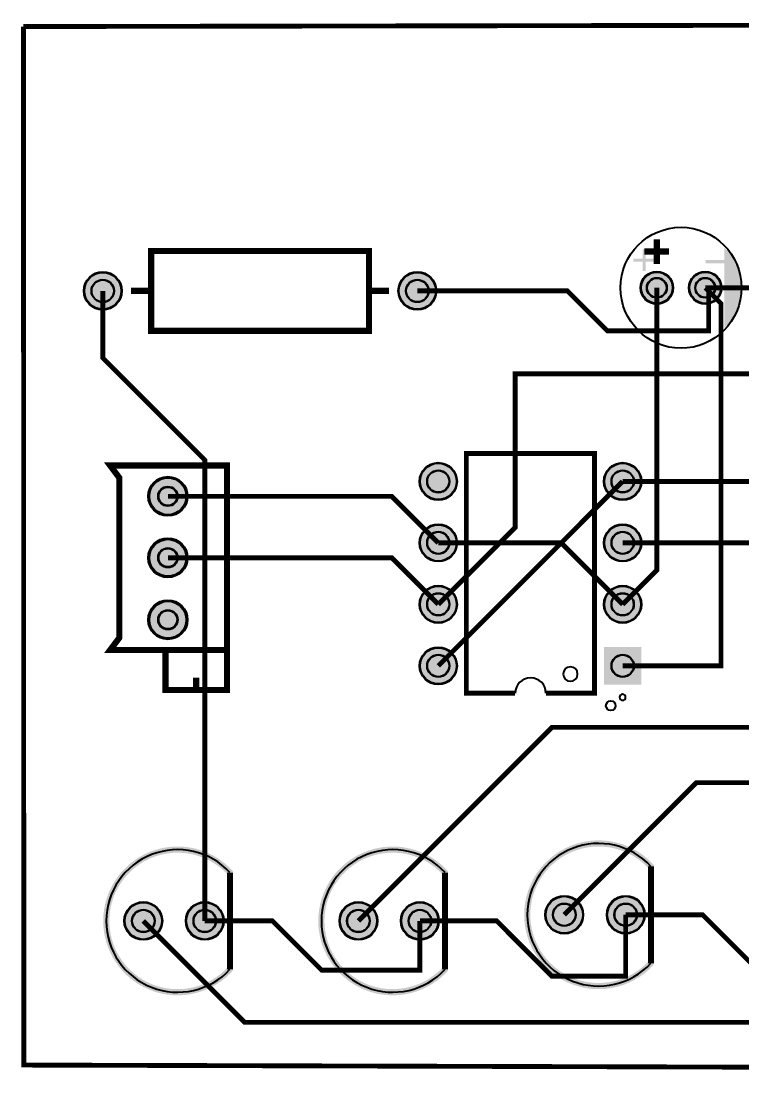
# Model space of a CAD drawing. Header units: millimetres. Extents: x 6.9 to 99.2, y 22.6 to 66.1.
# Drawn here: x 6.89 to 36.68, y 22.63 to 66.14 of the extents above; entities that cross this region are included whole.
import ezdxf

# ---------------------------------------------------------------- set-up
doc = ezdxf.new("R2010")
doc.units = ezdxf.units.MM
for name, color, linetype, true_color in [('BoardOutLine', 7, 'Continuous', 0xff00ff), ('BottomLayer', 7, 'Continuous', 0x0000ff), ('BottomSolderMaskLayer', 7, 'Continuous', 0xaa00ff), ('Document', 7, 'Continuous', 0xffffff), ('Multi-Layer', 7, 'Continuous', 0xc0c0c0), ('TopLayer', 7, 'Continuous', 0xff0000), ('TopSilkLayer', 7, 'Continuous', 0xffcc00), ('TopSolderMaskLayer', 7, 'Continuous', 0x800080)]:
    doc.layers.add(name, color=color, linetype=linetype, true_color=true_color)

msp = doc.modelspace()

# ---------------------------------------------------------------- hatches: boundary and pattern name
at = {"layer": 'BottomSolderMaskLayer'}
for points in [[(9.477, 54.991, 1), (11.051, 54.991, 1)], [(22.477, 54.991, 1), (24.051, 54.991, 1)], [(32.488, 55.118, 1), (33.838, 55.118, 1)], [(34.488, 55.118, 1), (35.838, 55.118, 1)], [(23.355, 47.117, 1), (24.905, 47.117, 1)], [(30.975, 47.117, 1), (32.525, 47.117, 1)], [(12.141, 46.502, 1), (13.767, 46.502, 1)], [(23.355, 44.577, 1), (24.905, 44.577, 1)], [(30.975, 44.577, 1), (32.525, 44.577, 1)], [(12.141, 43.962, 1), (13.767, 43.962, 1)], [(23.355, 42.037, 1), (24.905, 42.037, 1)], [(30.975, 42.037, 1), (32.525, 42.037, 1)], [(12.141, 41.402, 1), (13.767, 41.402, 1)], [(23.355, 39.497, 1), (24.905, 39.497, 1)], [(30.975, 38.722), (30.975, 40.272), (32.525, 40.272), (32.525, 38.722)], [(11.151, 28.956, 1), (12.725, 28.956, 1)], [(13.691, 28.956, 1), (15.265, 28.956, 1)], [(20.041, 28.956, 1), (21.615, 28.956, 1)], [(22.581, 28.956, 1), (24.155, 28.956, 1)], [(28.55, 29.21, 1), (30.124, 29.21, 1)], [(31.09, 29.21, 1), (32.664, 29.21, 1)]]:
    msp.add_hatch(color=256, dxfattribs=at).paths.add_polyline_path(points)
at = {"layer": 'Document'}
for points in [[(32.576, 55.817), (32.576, 56.706), (32.703, 56.706), (32.703, 55.817)], [(32.195, 56.325), (33.084, 56.325), (33.084, 56.198), (32.195, 56.198)], [(35.179, 56.261), (36.068, 56.261), (36.068, 56.134), (35.179, 56.134)], [(32.825, 31.123), (32.773, 31.178), (32.719, 31.232), (32.664, 31.284), (32.607, 31.334), (32.549, 31.384), (32.49, 31.431), (32.43, 31.477), (32.368, 31.521), (32.305, 31.564), (32.241, 31.605), (32.176, 31.644), (32.11, 31.681), (32.043, 31.717), (31.975, 31.751), (31.907, 31.783), (31.837, 31.813), (31.766, 31.841), (31.695, 31.867), (31.623, 31.892), (31.551, 31.914), (31.478, 31.935), (31.404, 31.953), (31.33, 31.97), (31.256, 31.984), (31.181, 31.997), (31.105, 32.007), (31.03, 32.016), (30.954, 32.022), (30.879, 32.026), (30.803, 32.029), (30.727, 32.029), (30.651, 32.027), (30.575, 32.024), (30.5, 32.018), (30.424, 32.01), (30.349, 32), (30.274, 31.988), (30.199, 31.974), (30.125, 31.958), (30.051, 31.94), (29.978, 31.92), (29.905, 31.899), (29.833, 31.875), (29.762, 31.849), (29.691, 31.821), (29.621, 31.792), (29.552, 31.76), (29.484, 31.727), (29.417, 31.692), (29.35, 31.655), (29.285, 31.617), (29.221, 31.576), (29.158, 31.534), (29.096, 31.49), (29.035, 31.445), (28.975, 31.398), (28.917, 31.349), (28.86, 31.299), (28.805, 31.247), (28.751, 31.194), (28.698, 31.139), (28.647, 31.083), (28.597, 31.026), (28.549, 30.967), (28.502, 30.907), (28.458, 30.846), (28.414, 30.784), (28.373, 30.72), (28.333, 30.655), (28.295, 30.59), (28.259, 30.523), (28.224, 30.455), (28.192, 30.387), (28.161, 30.317), (28.132, 30.247), (28.105, 30.176), (28.08, 30.105), (28.057, 30.032), (28.036, 29.959), (28.017, 29.886), (27.999, 29.812), (27.984, 29.738), (27.971, 29.663), (27.96, 29.588), (27.951, 29.513), (27.943, 29.437), (27.938, 29.361), (27.935, 29.285), (27.934, 29.21), (27.935, 29.134), (27.938, 29.058), (27.943, 28.982), (27.951, 28.907), (27.96, 28.831), (27.971, 28.756), (27.984, 28.681), (27.999, 28.607), (28.017, 28.533), (28.036, 28.46), (28.057, 28.387), (28.08, 28.315), (28.105, 28.243), (28.132, 28.172), (28.161, 28.102), (28.192, 28.032), (28.225, 27.964), (28.259, 27.896), (28.295, 27.83), (28.333, 27.764), (28.373, 27.699), (28.415, 27.636), (28.458, 27.573), (28.503, 27.512), (28.549, 27.452), (28.597, 27.393), (28.647, 27.336), (28.698, 27.28), (28.751, 27.225), (28.805, 27.172), (28.861, 27.121), (28.918, 27.07), (28.976, 27.022), (29.035, 26.975), (29.096, 26.929), (29.158, 26.885), (29.221, 26.843), (29.286, 26.803), (29.351, 26.764), (29.417, 26.727), (29.484, 26.692), (29.553, 26.659), (29.622, 26.628), (29.692, 26.598), (29.762, 26.57), (29.834, 26.545), (29.906, 26.521), (29.979, 26.499), (30.052, 26.479), (30.126, 26.461), (30.2, 26.445), (30.274, 26.431), (30.349, 26.42), (30.425, 26.41), (30.5, 26.402), (30.576, 26.396), (30.652, 26.392), (30.727, 26.391), (30.803, 26.391), (30.879, 26.393), (30.955, 26.398), (31.031, 26.404), (31.106, 26.413), (31.181, 26.423), (31.256, 26.436), (31.331, 26.45), (31.405, 26.467), (31.478, 26.485), (31.551, 26.506), (31.624, 26.528), (31.696, 26.552), (31.767, 26.579), (31.837, 26.607), (31.907, 26.637), (31.976, 26.669), (32.044, 26.703), (32.111, 26.739), (32.177, 26.776), (32.242, 26.815), (32.306, 26.856), (32.369, 26.899), (32.43, 26.943), (32.491, 26.989), (32.55, 27.037), (32.608, 27.086), (32.664, 27.136), (32.719, 27.189), (32.773, 27.242), (32.825, 27.297), (32.837, 27.309), (32.851, 27.318), (32.865, 27.326), (32.881, 27.332), (32.897, 27.336), (32.913, 27.338), (32.93, 27.338), (32.946, 27.335), (32.962, 27.33), (32.978, 27.324), (32.992, 27.315), (33.005, 27.304), (33.016, 27.292), (33.026, 27.279), (33.034, 27.264), (33.04, 27.249), (33.044, 27.233), (33.045, 27.216), (33.045, 27.2), (33.042, 27.183), (33.038, 27.167), (33.031, 27.152), (33.022, 27.138), (33.012, 27.125), (32.957, 27.067), (32.901, 27.011), (32.844, 26.957), (32.785, 26.904), (32.725, 26.852), (32.664, 26.802), (32.601, 26.754), (32.537, 26.707), (32.472, 26.662), (32.406, 26.618), (32.339, 26.577), (32.27, 26.537), (32.201, 26.499), (32.131, 26.462), (32.059, 26.428), (31.987, 26.395), (31.914, 26.364), (31.841, 26.335), (31.766, 26.308), (31.691, 26.283), (31.616, 26.26), (31.539, 26.239), (31.462, 26.219), (31.385, 26.202), (31.307, 26.187), (31.229, 26.173), (31.151, 26.162), (31.072, 26.153), (30.994, 26.146), (30.915, 26.141), (30.835, 26.138), (30.756, 26.136), (30.677, 26.137), (30.598, 26.14), (30.519, 26.145), (30.44, 26.152), (30.361, 26.162), (30.283, 26.173), (30.205, 26.186), (30.127, 26.201), (30.05, 26.218), (29.973, 26.237), (29.897, 26.258), (29.821, 26.281), (29.746, 26.306), (29.671, 26.333), (29.598, 26.362), (29.525, 26.393), (29.453, 26.425), (29.381, 26.46), (29.311, 26.496), (29.242, 26.534), (29.173, 26.574), (29.106, 26.616), (29.039, 26.659), (28.974, 26.704), (28.91, 26.751), (28.848, 26.799), (28.786, 26.849), (28.726, 26.9), (28.667, 26.953), (28.61, 27.008), (28.554, 27.064), (28.499, 27.121), (28.446, 27.18), (28.395, 27.24), (28.345, 27.301), (28.296, 27.364), (28.249, 27.428), (28.204, 27.493), (28.161, 27.559), (28.119, 27.627), (28.079, 27.695), (28.041, 27.765), (28.005, 27.835), (27.971, 27.906), (27.938, 27.978), (27.907, 28.051), (27.878, 28.125), (27.851, 28.199), (27.826, 28.274), (27.803, 28.35), (27.782, 28.426), (27.763, 28.503), (27.745, 28.581), (27.73, 28.658), (27.717, 28.736), (27.706, 28.815), (27.697, 28.893), (27.69, 28.972), (27.684, 29.051), (27.681, 29.13), (27.68, 29.21), (27.681, 29.289), (27.684, 29.368), (27.689, 29.447), (27.697, 29.526), (27.706, 29.604), (27.717, 29.683), (27.73, 29.761), (27.745, 29.838), (27.762, 29.916), (27.782, 29.993), (27.803, 30.069), (27.826, 30.145), (27.851, 30.22), (27.878, 30.294), (27.907, 30.368), (27.938, 30.441), (27.97, 30.513), (28.005, 30.584), (28.041, 30.655), (28.079, 30.724), (28.119, 30.792), (28.161, 30.86), (28.204, 30.926), (28.249, 30.991), (28.296, 31.055), (28.344, 31.118), (28.394, 31.179), (28.446, 31.239), (28.499, 31.298), (28.553, 31.355), (28.609, 31.411), (28.667, 31.466), (28.725, 31.519), (28.786, 31.57), (28.847, 31.62), (28.91, 31.669), (28.974, 31.715), (29.039, 31.76), (29.105, 31.804), (29.173, 31.845), (29.241, 31.885), (29.31, 31.923), (29.381, 31.96), (29.452, 31.994), (29.524, 32.027), (29.597, 32.057), (29.671, 32.086), (29.745, 32.113), (29.82, 32.138), (29.896, 32.161), (29.973, 32.182), (30.049, 32.201), (30.127, 32.219), (30.204, 32.234), (30.282, 32.247), (30.361, 32.258), (30.439, 32.267), (30.518, 32.274), (30.597, 32.279), (30.676, 32.282), (30.756, 32.283), (30.835, 32.282), (30.914, 32.279), (30.993, 32.274), (31.072, 32.267), (31.15, 32.258), (31.229, 32.246), (31.307, 32.233), (31.385, 32.218), (31.462, 32.201), (31.539, 32.181), (31.615, 32.16), (31.691, 32.137), (31.766, 32.112), (31.84, 32.085), (31.914, 32.056), (31.987, 32.025), (32.059, 31.992), (32.13, 31.958), (32.2, 31.921), (32.27, 31.883), (32.338, 31.843), (32.406, 31.802), (32.472, 31.758), (32.537, 31.713), (32.601, 31.666), (32.663, 31.618), (32.725, 31.568), (32.785, 31.516), (32.844, 31.463), (32.901, 31.409), (32.957, 31.353), (33.011, 31.295), (33.022, 31.282), (33.03, 31.268), (33.037, 31.253), (33.042, 31.237), (33.045, 31.221), (33.045, 31.204), (33.043, 31.188), (33.039, 31.171), (33.033, 31.156), (33.025, 31.141), (33.016, 31.128), (33.004, 31.116), (32.991, 31.105), (32.977, 31.097), (32.962, 31.09), (32.946, 31.085), (32.93, 31.083), (32.913, 31.082), (32.897, 31.084), (32.88, 31.088), (32.865, 31.094), (32.85, 31.102), (32.837, 31.111), (32.825, 31.123)], [(15.426, 30.869), (15.373, 30.924), (15.32, 30.978), (15.265, 31.03), (15.208, 31.08), (15.15, 31.13), (15.091, 31.177), (15.031, 31.223), (14.969, 31.267), (14.906, 31.31), (14.842, 31.351), (14.777, 31.39), (14.711, 31.427), (14.644, 31.463), (14.576, 31.497), (14.507, 31.529), (14.438, 31.559), (14.367, 31.587), (14.296, 31.613), (14.224, 31.638), (14.152, 31.66), (14.079, 31.681), (14.005, 31.699), (13.931, 31.716), (13.856, 31.73), (13.782, 31.743), (13.706, 31.753), (13.631, 31.762), (13.555, 31.768), (13.48, 31.772), (13.404, 31.775), (13.328, 31.775), (13.252, 31.773), (13.176, 31.77), (13.101, 31.764), (13.025, 31.756), (12.95, 31.746), (12.875, 31.734), (12.8, 31.72), (12.726, 31.704), (12.652, 31.686), (12.579, 31.666), (12.506, 31.645), (12.434, 31.621), (12.363, 31.595), (12.292, 31.567), (12.222, 31.538), (12.153, 31.506), (12.085, 31.473), (12.018, 31.438), (11.951, 31.401), (11.886, 31.363), (11.822, 31.322), (11.759, 31.28), (11.697, 31.236), (11.636, 31.191), (11.576, 31.144), (11.518, 31.095), (11.461, 31.045), (11.406, 30.993), (11.351, 30.94), (11.299, 30.885), (11.248, 30.829), (11.198, 30.772), (11.15, 30.713), (11.103, 30.653), (11.058, 30.592), (11.015, 30.53), (10.974, 30.466), (10.934, 30.401), (10.896, 30.336), (10.86, 30.269), (10.825, 30.201), (10.793, 30.133), (10.762, 30.063), (10.733, 29.993), (10.706, 29.922), (10.681, 29.851), (10.658, 29.778), (10.637, 29.705), (10.618, 29.632), (10.6, 29.558), (10.585, 29.484), (10.572, 29.409), (10.561, 29.334), (10.552, 29.259), (10.544, 29.183), (10.539, 29.107), (10.536, 29.031), (10.535, 28.956), (10.536, 28.88), (10.539, 28.804), (10.544, 28.728), (10.552, 28.653), (10.561, 28.577), (10.572, 28.502), (10.585, 28.427), (10.6, 28.353), (10.618, 28.279), (10.637, 28.206), (10.658, 28.133), (10.681, 28.061), (10.706, 27.989), (10.733, 27.918), (10.762, 27.848), (10.793, 27.778), (10.826, 27.71), (10.86, 27.642), (10.896, 27.576), (10.934, 27.51), (10.974, 27.445), (11.016, 27.382), (11.059, 27.319), (11.104, 27.258), (11.15, 27.198), (11.198, 27.139), (11.248, 27.082), (11.299, 27.026), (11.352, 26.971), (11.406, 26.918), (11.462, 26.867), (11.519, 26.816), (11.577, 26.768), (11.636, 26.721), (11.697, 26.675), (11.759, 26.631), (11.822, 26.589), (11.886, 26.549), (11.952, 26.51), (12.018, 26.473), (12.085, 26.438), (12.154, 26.405), (12.223, 26.374), (12.293, 26.344), (12.363, 26.316), (12.435, 26.291), (12.507, 26.267), (12.58, 26.245), (12.653, 26.225), (12.727, 26.207), (12.801, 26.191), (12.875, 26.177), (12.95, 26.166), (13.026, 26.156), (13.101, 26.148), (13.177, 26.142), (13.253, 26.138), (13.328, 26.137), (13.404, 26.137), (13.48, 26.139), (13.556, 26.144), (13.632, 26.15), (13.707, 26.159), (13.782, 26.169), (13.857, 26.182), (13.932, 26.196), (14.006, 26.213), (14.079, 26.231), (14.152, 26.252), (14.225, 26.274), (14.297, 26.298), (14.368, 26.325), (14.438, 26.353), (14.508, 26.383), (14.577, 26.415), (14.645, 26.449), (14.712, 26.485), (14.778, 26.522), (14.843, 26.561), (14.907, 26.602), (14.97, 26.645), (15.031, 26.689), (15.092, 26.735), (15.151, 26.783), (15.209, 26.832), (15.265, 26.882), (15.32, 26.935), (15.374, 26.988), (15.426, 27.043), (15.438, 27.055), (15.452, 27.064), (15.466, 27.072), (15.482, 27.078), (15.498, 27.082), (15.514, 27.084), (15.531, 27.084), (15.547, 27.081), (15.563, 27.076), (15.578, 27.07), (15.593, 27.061), (15.606, 27.05), (15.617, 27.038), (15.627, 27.025), (15.635, 27.01), (15.641, 26.995), (15.645, 26.979), (15.646, 26.962), (15.646, 26.946), (15.643, 26.929), (15.639, 26.913), (15.632, 26.898), (15.623, 26.884), (15.613, 26.871), (15.558, 26.813), (15.502, 26.757), (15.445, 26.703), (15.386, 26.65), (15.326, 26.598), (15.265, 26.548), (15.202, 26.5), (15.138, 26.453), (15.073, 26.408), (15.007, 26.364), (14.94, 26.323), (14.871, 26.283), (14.802, 26.245), (14.732, 26.208), (14.66, 26.174), (14.588, 26.141), (14.515, 26.11), (14.442, 26.081), (14.367, 26.054), (14.292, 26.029), (14.217, 26.006), (14.14, 25.985), (14.063, 25.965), (13.986, 25.948), (13.908, 25.933), (13.83, 25.919), (13.752, 25.908), (13.673, 25.899), (13.595, 25.892), (13.516, 25.887), (13.436, 25.884), (13.357, 25.882), (13.278, 25.883), (13.199, 25.886), (13.12, 25.891), (13.041, 25.898), (12.962, 25.908), (12.884, 25.919), (12.806, 25.932), (12.728, 25.947), (12.651, 25.964), (12.574, 25.983), (12.498, 26.004), (12.422, 26.027), (12.347, 26.052), (12.272, 26.079), (12.199, 26.108), (12.126, 26.139), (12.054, 26.171), (11.982, 26.206), (11.912, 26.242), (11.842, 26.28), (11.774, 26.32), (11.707, 26.362), (11.64, 26.405), (11.575, 26.45), (11.511, 26.497), (11.449, 26.545), (11.387, 26.595), (11.327, 26.646), (11.268, 26.699), (11.211, 26.754), (11.155, 26.81), (11.1, 26.867), (11.047, 26.926), (10.996, 26.986), (10.946, 27.047), (10.897, 27.11), (10.85, 27.174), (10.805, 27.239), (10.762, 27.305), (10.72, 27.373), (10.68, 27.441), (10.642, 27.511), (10.606, 27.581), (10.571, 27.652), (10.539, 27.724), (10.508, 27.797), (10.479, 27.871), (10.452, 27.945), (10.427, 28.02), (10.404, 28.096), (10.383, 28.172), (10.364, 28.249), (10.346, 28.327), (10.331, 28.404), (10.318, 28.482), (10.307, 28.561), (10.298, 28.639), (10.29, 28.718), (10.285, 28.797), (10.282, 28.876), (10.281, 28.956), (10.282, 29.035), (10.285, 29.114), (10.29, 29.193), (10.298, 29.272), (10.307, 29.35), (10.318, 29.429), (10.331, 29.507), (10.346, 29.584), (10.363, 29.662), (10.383, 29.739), (10.404, 29.815), (10.427, 29.891), (10.452, 29.966), (10.479, 30.04), (10.508, 30.114), (10.539, 30.187), (10.571, 30.259), (10.606, 30.33), (10.642, 30.401), (10.68, 30.47), (10.72, 30.538), (10.762, 30.606), (10.805, 30.672), (10.85, 30.737), (10.897, 30.801), (10.945, 30.864), (10.995, 30.925), (11.047, 30.985), (11.1, 31.044), (11.154, 31.101), (11.21, 31.157), (11.268, 31.212), (11.326, 31.265), (11.387, 31.316), (11.448, 31.366), (11.511, 31.415), (11.575, 31.461), (11.64, 31.506), (11.706, 31.55), (11.774, 31.591), (11.842, 31.631), (11.911, 31.669), (11.982, 31.706), (12.053, 31.74), (12.125, 31.773), (12.198, 31.803), (12.272, 31.832), (12.346, 31.859), (12.421, 31.884), (12.497, 31.907), (12.573, 31.928), (12.65, 31.947), (12.728, 31.965), (12.805, 31.98), (12.883, 31.993), (12.962, 32.004), (13.04, 32.013), (13.119, 32.02), (13.198, 32.025), (13.277, 32.028), (13.357, 32.029), (13.436, 32.028), (13.515, 32.025), (13.594, 32.02), (13.673, 32.013), (13.751, 32.004), (13.83, 31.992), (13.908, 31.979), (13.986, 31.964), (14.063, 31.947), (14.14, 31.927), (14.216, 31.906), (14.292, 31.883), (14.367, 31.858), (14.441, 31.831), (14.515, 31.802), (14.588, 31.771), (14.66, 31.738), (14.731, 31.704), (14.801, 31.667), (14.871, 31.629), (14.939, 31.589), (15.006, 31.548), (15.073, 31.504), (15.138, 31.459), (15.202, 31.412), (15.264, 31.364), (15.326, 31.314), (15.386, 31.262), (15.445, 31.209), (15.502, 31.155), (15.558, 31.099), (15.612, 31.041), (15.623, 31.028), (15.631, 31.014), (15.638, 30.999), (15.643, 30.983), (15.646, 30.967), (15.646, 30.95), (15.644, 30.934), (15.64, 30.917), (15.634, 30.902), (15.626, 30.887), (15.617, 30.874), (15.605, 30.862), (15.592, 30.851), (15.578, 30.843), (15.563, 30.836), (15.547, 30.831), (15.531, 30.829), (15.514, 30.828), (15.497, 30.83), (15.481, 30.834), (15.466, 30.84), (15.451, 30.848), (15.438, 30.857), (15.426, 30.869)], [(24.316, 30.869), (24.264, 30.924), (24.21, 30.978), (24.155, 31.03), (24.098, 31.08), (24.04, 31.13), (23.981, 31.177), (23.921, 31.223), (23.859, 31.267), (23.796, 31.31), (23.732, 31.351), (23.667, 31.39), (23.601, 31.427), (23.534, 31.463), (23.466, 31.497), (23.397, 31.529), (23.328, 31.559), (23.257, 31.587), (23.186, 31.613), (23.114, 31.638), (23.042, 31.66), (22.969, 31.681), (22.895, 31.699), (22.821, 31.716), (22.747, 31.73), (22.672, 31.743), (22.596, 31.753), (22.521, 31.762), (22.445, 31.768), (22.37, 31.772), (22.294, 31.775), (22.218, 31.775), (22.142, 31.773), (22.066, 31.77), (21.991, 31.764), (21.915, 31.756), (21.84, 31.746), (21.765, 31.734), (21.69, 31.72), (21.616, 31.704), (21.542, 31.686), (21.469, 31.666), (21.396, 31.645), (21.324, 31.621), (21.253, 31.595), (21.182, 31.567), (21.112, 31.538), (21.043, 31.506), (20.975, 31.473), (20.908, 31.438), (20.841, 31.401), (20.776, 31.363), (20.712, 31.322), (20.649, 31.28), (20.587, 31.236), (20.526, 31.191), (20.466, 31.144), (20.408, 31.095), (20.351, 31.045), (20.296, 30.993), (20.242, 30.94), (20.189, 30.885), (20.138, 30.829), (20.088, 30.772), (20.04, 30.713), (19.993, 30.653), (19.949, 30.592), (19.905, 30.53), (19.864, 30.466), (19.824, 30.401), (19.786, 30.336), (19.75, 30.269), (19.715, 30.201), (19.683, 30.133), (19.652, 30.063), (19.623, 29.993), (19.596, 29.922), (19.571, 29.851), (19.548, 29.778), (19.527, 29.705), (19.508, 29.632), (19.49, 29.558), (19.475, 29.484), (19.462, 29.409), (19.451, 29.334), (19.442, 29.259), (19.434, 29.183), (19.429, 29.107), (19.426, 29.031), (19.425, 28.956), (19.426, 28.88), (19.429, 28.804), (19.434, 28.728), (19.442, 28.653), (19.451, 28.577), (19.462, 28.502), (19.475, 28.427), (19.49, 28.353), (19.508, 28.279), (19.527, 28.206), (19.548, 28.133), (19.571, 28.061), (19.596, 27.989), (19.623, 27.918), (19.652, 27.848), (19.683, 27.778), (19.716, 27.71), (19.75, 27.642), (19.786, 27.576), (19.824, 27.51), (19.864, 27.445), (19.906, 27.382), (19.949, 27.319), (19.994, 27.258), (20.04, 27.198), (20.088, 27.139), (20.138, 27.082), (20.189, 27.026), (20.242, 26.971), (20.296, 26.918), (20.352, 26.867), (20.409, 26.816), (20.467, 26.768), (20.526, 26.721), (20.587, 26.675), (20.649, 26.631), (20.712, 26.589), (20.777, 26.549), (20.842, 26.51), (20.908, 26.473), (20.975, 26.438), (21.044, 26.405), (21.113, 26.374), (21.183, 26.344), (21.253, 26.316), (21.325, 26.291), (21.397, 26.267), (21.47, 26.245), (21.543, 26.225), (21.617, 26.207), (21.691, 26.191), (21.765, 26.177), (21.84, 26.166), (21.916, 26.156), (21.991, 26.148), (22.067, 26.142), (22.143, 26.138), (22.218, 26.137), (22.294, 26.137), (22.37, 26.139), (22.446, 26.144), (22.522, 26.15), (22.597, 26.159), (22.672, 26.169), (22.747, 26.182), (22.822, 26.196), (22.896, 26.213), (22.969, 26.231), (23.042, 26.252), (23.115, 26.274), (23.187, 26.298), (23.258, 26.325), (23.328, 26.353), (23.398, 26.383), (23.467, 26.415), (23.535, 26.449), (23.602, 26.485), (23.668, 26.522), (23.733, 26.561), (23.797, 26.602), (23.86, 26.645), (23.921, 26.689), (23.982, 26.735), (24.041, 26.783), (24.099, 26.832), (24.155, 26.882), (24.21, 26.935), (24.264, 26.988), (24.316, 27.043), (24.328, 27.055), (24.342, 27.064), (24.356, 27.072), (24.372, 27.078), (24.388, 27.082), (24.404, 27.084), (24.421, 27.084), (24.437, 27.081), (24.453, 27.076), (24.469, 27.07), (24.483, 27.061), (24.496, 27.05), (24.507, 27.038), (24.517, 27.025), (24.525, 27.01), (24.531, 26.995), (24.535, 26.979), (24.536, 26.962), (24.536, 26.946), (24.533, 26.929), (24.529, 26.913), (24.522, 26.898), (24.513, 26.884), (24.503, 26.871), (24.448, 26.813), (24.392, 26.757), (24.335, 26.703), (24.276, 26.65), (24.216, 26.598), (24.155, 26.548), (24.092, 26.5), (24.028, 26.453), (23.963, 26.408), (23.897, 26.364), (23.83, 26.323), (23.761, 26.283), (23.692, 26.245), (23.622, 26.208), (23.55, 26.174), (23.478, 26.141), (23.405, 26.11), (23.332, 26.081), (23.257, 26.054), (23.182, 26.029), (23.107, 26.006), (23.03, 25.985), (22.953, 25.965), (22.876, 25.948), (22.798, 25.933), (22.72, 25.919), (22.642, 25.908), (22.563, 25.899), (22.485, 25.892), (22.406, 25.887), (22.326, 25.884), (22.247, 25.882), (22.168, 25.883), (22.089, 25.886), (22.01, 25.891), (21.931, 25.898), (21.852, 25.908), (21.774, 25.919), (21.696, 25.932), (21.618, 25.947), (21.541, 25.964), (21.464, 25.983), (21.388, 26.004), (21.312, 26.027), (21.237, 26.052), (21.162, 26.079), (21.089, 26.108), (21.016, 26.139), (20.944, 26.171), (20.872, 26.206), (20.802, 26.242), (20.732, 26.28), (20.664, 26.32), (20.597, 26.362), (20.53, 26.405), (20.465, 26.45), (20.401, 26.497), (20.339, 26.545), (20.277, 26.595), (20.217, 26.646), (20.158, 26.699), (20.101, 26.754), (20.045, 26.81), (19.99, 26.867), (19.937, 26.926), (19.886, 26.986), (19.836, 27.047), (19.787, 27.11), (19.74, 27.174), (19.695, 27.239), (19.652, 27.305), (19.61, 27.373), (19.57, 27.441), (19.532, 27.511), (19.496, 27.581), (19.462, 27.652), (19.429, 27.724), (19.398, 27.797), (19.369, 27.871), (19.342, 27.945), (19.317, 28.02), (19.294, 28.096), (19.273, 28.172), (19.254, 28.249), (19.236, 28.327), (19.221, 28.404), (19.208, 28.482), (19.197, 28.561), (19.188, 28.639), (19.18, 28.718), (19.175, 28.797), (19.172, 28.876), (19.171, 28.956), (19.172, 29.035), (19.175, 29.114), (19.18, 29.193), (19.188, 29.272), (19.197, 29.35), (19.208, 29.429), (19.221, 29.507), (19.236, 29.584), (19.253, 29.662), (19.273, 29.739), (19.294, 29.815), (19.317, 29.891), (19.342, 29.966), (19.369, 30.04), (19.398, 30.114), (19.429, 30.187), (19.461, 30.259), (19.496, 30.33), (19.532, 30.401), (19.57, 30.47), (19.61, 30.538), (19.652, 30.606), (19.695, 30.672), (19.74, 30.737), (19.787, 30.801), (19.835, 30.864), (19.885, 30.925), (19.937, 30.985), (19.99, 31.044), (20.044, 31.101), (20.1, 31.157), (20.158, 31.212), (20.216, 31.265), (20.277, 31.316), (20.338, 31.366), (20.401, 31.415), (20.465, 31.461), (20.53, 31.506), (20.596, 31.55), (20.664, 31.591), (20.732, 31.631), (20.801, 31.669), (20.872, 31.706), (20.943, 31.74), (21.015, 31.773), (21.088, 31.803), (21.162, 31.832), (21.236, 31.859), (21.311, 31.884), (21.387, 31.907), (21.464, 31.928), (21.54, 31.947), (21.618, 31.965), (21.695, 31.98), (21.773, 31.993), (21.852, 32.004), (21.93, 32.013), (22.009, 32.02), (22.088, 32.025), (22.167, 32.028), (22.247, 32.029), (22.326, 32.028), (22.405, 32.025), (22.484, 32.02), (22.563, 32.013), (22.641, 32.004), (22.72, 31.992), (22.798, 31.979), (22.876, 31.964), (22.953, 31.947), (23.03, 31.927), (23.106, 31.906), (23.182, 31.883), (23.257, 31.858), (23.331, 31.831), (23.405, 31.802), (23.478, 31.771), (23.55, 31.738), (23.621, 31.704), (23.691, 31.667), (23.761, 31.629), (23.829, 31.589), (23.896, 31.548), (23.963, 31.504), (24.028, 31.459), (24.092, 31.412), (24.154, 31.364), (24.216, 31.314), (24.276, 31.262), (24.335, 31.209), (24.392, 31.155), (24.448, 31.099), (24.502, 31.041), (24.513, 31.028), (24.521, 31.014), (24.528, 30.999), (24.533, 30.983), (24.536, 30.967), (24.536, 30.95), (24.534, 30.934), (24.53, 30.917), (24.524, 30.902), (24.516, 30.887), (24.507, 30.874), (24.495, 30.862), (24.482, 30.851), (24.468, 30.843), (24.453, 30.836), (24.437, 30.831), (24.421, 30.829), (24.404, 30.828), (24.387, 30.83), (24.371, 30.834), (24.356, 30.84), (24.341, 30.848), (24.328, 30.857), (24.316, 30.869)], [(33.045, 31.209), (33.045, 27.21), (33.044, 27.193), (33.041, 27.177), (33.035, 27.161), (33.028, 27.147), (33.019, 27.133), (33.008, 27.12), (32.995, 27.109), (32.982, 27.1), (32.967, 27.093), (32.951, 27.087), (32.935, 27.084), (32.918, 27.083), (32.901, 27.084), (32.885, 27.087), (32.869, 27.093), (32.855, 27.1), (32.841, 27.109), (32.828, 27.12), (32.817, 27.133), (32.808, 27.147), (32.801, 27.161), (32.795, 27.177), (32.792, 27.193), (32.791, 27.21), (32.791, 31.209), (32.792, 31.226), (32.795, 31.242), (32.801, 31.258), (32.808, 31.273), (32.817, 31.286), (32.828, 31.299), (32.841, 31.31), (32.855, 31.319), (32.869, 31.326), (32.885, 31.332), (32.901, 31.335), (32.918, 31.336), (32.935, 31.335), (32.951, 31.332), (32.967, 31.326), (32.982, 31.319), (32.995, 31.31), (33.008, 31.299), (33.019, 31.286), (33.028, 31.273), (33.035, 31.258), (33.041, 31.242), (33.044, 31.226), (33.045, 31.209)], [(15.646, 30.955), (15.646, 26.956), (15.645, 26.939), (15.642, 26.923), (15.636, 26.907), (15.629, 26.893), (15.62, 26.879), (15.609, 26.866), (15.596, 26.855), (15.583, 26.846), (15.568, 26.839), (15.552, 26.833), (15.536, 26.83), (15.519, 26.829), (15.502, 26.83), (15.486, 26.833), (15.47, 26.839), (15.456, 26.846), (15.442, 26.855), (15.429, 26.866), (15.418, 26.879), (15.409, 26.893), (15.402, 26.907), (15.396, 26.923), (15.393, 26.939), (15.392, 26.956), (15.392, 30.955), (15.393, 30.972), (15.396, 30.988), (15.402, 31.004), (15.409, 31.019), (15.418, 31.032), (15.429, 31.045), (15.442, 31.056), (15.456, 31.065), (15.47, 31.072), (15.486, 31.078), (15.502, 31.081), (15.519, 31.082), (15.536, 31.081), (15.552, 31.078), (15.568, 31.072), (15.583, 31.065), (15.596, 31.056), (15.609, 31.045), (15.62, 31.032), (15.629, 31.019), (15.636, 31.004), (15.642, 30.988), (15.645, 30.972), (15.646, 30.955)], [(24.536, 30.955), (24.536, 26.956), (24.535, 26.939), (24.532, 26.923), (24.526, 26.907), (24.519, 26.893), (24.51, 26.879), (24.499, 26.866), (24.486, 26.855), (24.473, 26.846), (24.458, 26.839), (24.442, 26.833), (24.426, 26.83), (24.409, 26.829), (24.392, 26.83), (24.376, 26.833), (24.36, 26.839), (24.346, 26.846), (24.332, 26.855), (24.319, 26.866), (24.308, 26.879), (24.299, 26.893), (24.292, 26.907), (24.286, 26.923), (24.283, 26.939), (24.282, 26.956), (24.282, 30.955), (24.283, 30.972), (24.286, 30.988), (24.292, 31.004), (24.299, 31.019), (24.308, 31.032), (24.319, 31.045), (24.332, 31.056), (24.346, 31.065), (24.36, 31.072), (24.376, 31.078), (24.392, 31.081), (24.409, 31.082), (24.426, 31.081), (24.442, 31.078), (24.458, 31.072), (24.473, 31.065), (24.486, 31.056), (24.499, 31.045), (24.51, 31.032), (24.519, 31.019), (24.526, 31.004), (24.532, 30.988), (24.535, 30.972), (24.536, 30.955)]]:
    msp.add_hatch(color=256, dxfattribs=at).paths.add_polyline_path(points)
at = {"layer": 'Multi-Layer'}
for points in [[(9.502, 54.991, 1), (11.026, 54.991, 1)], [(22.502, 54.991, 1), (24.026, 54.991, 1)], [(32.513, 55.118, 1), (33.813, 55.118, 1)], [(34.513, 55.118, 1), (35.813, 55.118, 1)], [(23.38, 47.117, 1), (24.88, 47.117, 1)], [(31, 47.117, 1), (32.5, 47.117, 1)], [(12.192, 46.502, 1), (13.716, 46.502, 1)], [(23.38, 44.577, 1), (24.88, 44.577, 1)], [(31, 44.577, 1), (32.5, 44.577, 1)], [(12.192, 43.962, 1), (13.716, 43.962, 1)], [(23.38, 42.037, 1), (24.88, 42.037, 1)], [(31, 42.037, 1), (32.5, 42.037, 1)], [(12.192, 41.402, 1), (13.716, 41.402, 1)], [(23.38, 39.497, 1), (24.88, 39.497, 1)], [(31, 38.747), (31, 40.247), (32.5, 40.247), (32.5, 38.747)], [(11.176, 28.956, 1), (12.7, 28.956, 1)], [(13.716, 28.956, 1), (15.24, 28.956, 1)], [(20.066, 28.956, 1), (21.59, 28.956, 1)], [(22.606, 28.956, 1), (24.13, 28.956, 1)], [(28.575, 29.21, 1), (30.099, 29.21, 1)], [(31.115, 29.21, 1), (32.639, 29.21, 1)]]:
    msp.add_hatch(color=256, dxfattribs=at).paths.add_polyline_path(points)
at = {"layer": 'TopSilkLayer'}
msp.add_hatch(color=256, dxfattribs=at).paths.add_polyline_path([(35.957, 56.769), (36.006, 56.721), (36.053, 56.672), (36.099, 56.621), (36.143, 56.569), (36.186, 56.515), (36.227, 56.461), (36.266, 56.405), (36.304, 56.348), (36.34, 56.29), (36.374, 56.231), (36.406, 56.17), (36.437, 56.109), (36.465, 56.047), (36.492, 55.984), (36.517, 55.921), (36.54, 55.856), (36.562, 55.791), (36.581, 55.726), (36.598, 55.66), (36.613, 55.593), (36.626, 55.526), (36.638, 55.459), (36.647, 55.391), (36.654, 55.323), (36.659, 55.255), (36.662, 55.186), (36.663, 55.118), (36.662, 55.05), (36.659, 54.981), (36.654, 54.913), (36.647, 54.845), (36.638, 54.778), (36.626, 54.71), (36.613, 54.643), (36.598, 54.577), (36.581, 54.51), (36.562, 54.445), (36.54, 54.38), (36.517, 54.315), (36.492, 54.252), (36.465, 54.189), (36.437, 54.127), (36.406, 54.066), (36.374, 54.006), (36.34, 53.946), (36.304, 53.888), (36.266, 53.831), (36.227, 53.775), (36.186, 53.721), (36.143, 53.667), (36.099, 53.615), (36.053, 53.564), (36.006, 53.515), (35.957, 53.467)])
at = {"layer": 'TopSolderMaskLayer'}
for points in [[(9.477, 54.991, 1), (11.051, 54.991, 1)], [(22.477, 54.991, 1), (24.051, 54.991, 1)], [(32.488, 55.118, 1), (33.838, 55.118, 1)], [(34.488, 55.118, 1), (35.838, 55.118, 1)], [(23.355, 47.117, 1), (24.905, 47.117, 1)], [(30.975, 47.117, 1), (32.525, 47.117, 1)], [(12.141, 46.502, 1), (13.767, 46.502, 1)], [(23.355, 44.577, 1), (24.905, 44.577, 1)], [(30.975, 44.577, 1), (32.525, 44.577, 1)], [(12.141, 43.962, 1), (13.767, 43.962, 1)], [(23.355, 42.037, 1), (24.905, 42.037, 1)], [(30.975, 42.037, 1), (32.525, 42.037, 1)], [(12.141, 41.402, 1), (13.767, 41.402, 1)], [(23.355, 39.497, 1), (24.905, 39.497, 1)], [(30.975, 38.722), (30.975, 40.272), (32.525, 40.272), (32.525, 38.722)], [(11.151, 28.956, 1), (12.725, 28.956, 1)], [(13.691, 28.956, 1), (15.265, 28.956, 1)], [(20.041, 28.956, 1), (21.615, 28.956, 1)], [(22.581, 28.956, 1), (24.155, 28.956, 1)], [(28.55, 29.21, 1), (30.124, 29.21, 1)], [(31.09, 29.21, 1), (32.664, 29.21, 1)]]:
    msp.add_hatch(color=256, dxfattribs=at).paths.add_polyline_path(points)

# ---------------------------------------------------------------- linework, layer by layer
at = {"layer": 'BoardOutLine', "const_width": 0.2}
for points in [[(99.06, 66.04), (99.06, 22.733), (7, 23), (6.985, 65.913)], [(6.985, 65.913), (81.534, 66.04), (99.06, 66.04)]]:
    msp.add_lwpolyline(points, dxfattribs=at)
at = {"layer": 'BottomLayer', "const_width": 0.2}
for points in [[(24.13, 42.037), (27.305, 45.212), (27.305, 51.562), (37.592, 51.562), (45.72, 59.69), (53.975, 59.69), (53.975, 55.372)], [(31.75, 47.117), (38.1, 47.117), (46.355, 55.372)], [(10.264, 54.991), (10.264, 52.22), (14.478, 48.006), (14.478, 28.956)], [(23.264, 54.991), (29.464, 54.991), (31.115, 53.34), (35.306, 53.34), (35.306, 54.975), (35.163, 55.118)], [(31.75, 44.577), (37.719, 44.577), (45.212, 52.07), (50.673, 52.07), (50.673, 49.022), (50.546, 48.895)], [(24.13, 39.497), (31.75, 47.117)], [(29.337, 29.21), (34.798, 34.671), (41.275, 34.671), (41.275, 43.307), (53.213, 43.307), (53.213, 40.64), (53.086, 40.513)], [(23.368, 28.956), (26.543, 28.956), (28.829, 26.67), (31.877, 26.67), (31.877, 29.21)], [(31.877, 29.21), (35.052, 29.21), (37.211, 27.051), (40.894, 27.051), (40.894, 29.21)], [(14.478, 28.956), (17.272, 28.956), (19.304, 26.924), (23.368, 26.924), (23.368, 28.956)]]:
    msp.add_lwpolyline(points, dxfattribs=at)
at = {"layer": 'BottomSolderMaskLayer'}
for centre, radius in [((10.264, 54.991), 0.787), ((23.264, 54.991), 0.787), ((33.163, 55.118), 0.675), ((35.163, 55.118), 0.675), ((10.264, 54.991), 0.472), ((23.264, 54.991), 0.472), ((33.163, 55.118), 0.416), ((35.163, 55.118), 0.416), ((24.13, 47.117), 0.775), ((31.75, 47.117), 0.775), ((24.13, 47.117), 0.465), ((31.75, 47.117), 0.465), ((12.954, 46.502), 0.813), ((12.954, 46.502), 0.406), ((24.13, 44.577), 0.775), ((31.75, 44.577), 0.775), ((24.13, 44.577), 0.465), ((31.75, 44.577), 0.465), ((12.954, 43.962), 0.813), ((12.954, 43.962), 0.406), ((24.13, 42.037), 0.775), ((31.75, 42.037), 0.775), ((12.954, 41.402), 0.813), ((24.13, 42.037), 0.465), ((31.75, 42.037), 0.465), ((12.954, 41.402), 0.406), ((24.13, 39.497), 0.775), ((24.13, 39.497), 0.465), ((31.75, 39.497), 0.465), ((11.938, 28.956), 0.787), ((14.478, 28.956), 0.787), ((20.828, 28.956), 0.787), ((23.368, 28.956), 0.787), ((29.337, 29.21), 0.787), ((29.337, 29.21), 0.472), ((31.877, 29.21), 0.787), ((31.877, 29.21), 0.472), ((11.938, 28.956), 0.472), ((14.478, 28.956), 0.472), ((20.828, 28.956), 0.472), ((23.368, 28.956), 0.472)]:
    msp.add_circle(centre, radius, dxfattribs=at)
at = {"layer": 'Document'}
msp.add_circle((31.26, 37.847), 0.2, dxfattribs=at)
at = {"layer": 'Multi-Layer'}
for centre, radius in [((10.264, 54.991), 0.762), ((23.264, 54.991), 0.762), ((33.163, 55.118), 0.65), ((35.163, 55.118), 0.65), ((10.264, 54.991), 0.457), ((23.264, 54.991), 0.457), ((33.163, 55.118), 0.4), ((35.163, 55.118), 0.4), ((24.13, 47.117), 0.75), ((31.75, 47.117), 0.75), ((24.13, 47.117), 0.45), ((31.75, 47.117), 0.45), ((12.954, 46.502), 0.762), ((12.954, 46.502), 0.381), ((24.13, 44.577), 0.75), ((31.75, 44.577), 0.75), ((24.13, 44.577), 0.45), ((31.75, 44.577), 0.45), ((12.954, 43.962), 0.762), ((12.954, 43.962), 0.381), ((24.13, 42.037), 0.75), ((31.75, 42.037), 0.75), ((24.13, 42.037), 0.45), ((31.75, 42.037), 0.45), ((12.954, 41.402), 0.762), ((12.954, 41.402), 0.381), ((24.13, 39.497), 0.75), ((24.13, 39.497), 0.45), ((31.75, 39.497), 0.45), ((11.938, 28.956), 0.762), ((14.478, 28.956), 0.762), ((20.828, 28.956), 0.762), ((23.368, 28.956), 0.762), ((29.337, 29.21), 0.762), ((29.337, 29.21), 0.457), ((31.877, 29.21), 0.762), ((31.877, 29.21), 0.457), ((11.938, 28.956), 0.457), ((14.478, 28.956), 0.457), ((20.828, 28.956), 0.457), ((23.368, 28.956), 0.457)]:
    msp.add_circle(centre, radius, dxfattribs=at)
at = {"layer": 'TopLayer', "const_width": 0.2}
for points in [[(31.75, 39.497), (35.814, 39.497), (35.814, 54.467), (35.163, 55.118)], [(31.75, 42.037), (33.163, 43.45), (33.163, 55.118)], [(35.163, 55.118), (41.783, 55.118), (48.006, 48.895)], [(12.954, 46.502), (22.205, 46.502), (24.13, 44.577)], [(24.13, 44.577), (29.21, 44.577), (31.75, 42.037)], [(12.954, 43.962), (22.205, 43.962), (24.13, 42.037)], [(20.828, 28.956), (28.829, 36.957), (38.862, 36.957), (38.862, 42.799), (48.133, 42.799), (48.133, 40.64), (48.006, 40.513)], [(11.938, 28.956), (16.129, 24.765), (43.434, 24.765), (43.434, 37.846), (50.546, 37.846), (50.546, 40.513)]]:
    msp.add_lwpolyline(points, dxfattribs=at)
at = {"layer": 'TopSilkLayer'}
for points, const_width in [([(33.163, 57.118), (33.163, 56.102)], 0.254), ([(32.647, 56.618), (33.663, 56.618)], 0.254), ([(12.192, 54.991), (11.43, 54.991)], 0.254), ([(21.336, 54.991), (22.098, 54.991)], 0.254), ([(27.3, 38.367), (27.305, 38.367), (25.291, 38.367), (25.291, 48.268), (30.589, 48.268), (30.589, 38.367), (28.575, 38.367), (28.58, 38.367)], 0.2), ([(15.394, 40.152), (10.568, 40.152), (10.949, 40.66), (10.949, 47.264), (10.568, 47.772), (10.822, 47.772), (15.394, 47.772), (15.394, 40.152), (15.394, 39.136), (15.394, 38.882), (15.394, 38.501), (12.854, 38.501), (12.854, 40.152)], 0.254), ([(14.124, 38.501), (14.124, 39.009)], 0.254), ([(32.918, 31.209), (32.918, 27.21)], 0.254), ([(15.519, 30.955), (15.519, 26.956)], 0.254), ([(24.409, 30.955), (24.409, 26.956)], 0.254)]:
    msp.add_lwpolyline(points, dxfattribs=dict(at, const_width=const_width))
at = {"layer": 'TopSilkLayer', "const_width": 0.254}
msp.add_lwpolyline([(21.264, 53.341), (12.264, 53.341), (12.264, 56.641), (21.264, 56.641), (21.264, 53.341)], close=True, dxfattribs=at)
at = {"layer": 'TopSilkLayer'}
msp.add_circle((34.163, 55.118), 2.5, dxfattribs=at)
for centre, radius, start, end in [((29.589, 39.157), 0.3, 270.4851, 270), ((27.945, 38.367), 0.635, 0, 180), ((31.749, 38.197), 0.125, 270.5822, 269.4178), ((13.355, 28.956), 2.946, 42.7287, 317.283), ((22.245, 28.956), 2.946, 42.7287, 317.283), ((30.754, 29.21), 2.946, 42.7287, 317.283)]:
    msp.add_arc(centre, radius, start, end, dxfattribs=at)
at = {"layer": 'TopSolderMaskLayer'}
for centre, radius in [((10.264, 54.991), 0.787), ((23.264, 54.991), 0.787), ((33.163, 55.118), 0.675), ((35.163, 55.118), 0.675), ((10.264, 54.991), 0.472), ((23.264, 54.991), 0.472), ((33.163, 55.118), 0.416), ((35.163, 55.118), 0.416), ((24.13, 47.117), 0.775), ((31.75, 47.117), 0.775), ((24.13, 47.117), 0.465), ((31.75, 47.117), 0.465), ((12.954, 46.502), 0.813), ((12.954, 46.502), 0.406), ((24.13, 44.577), 0.775), ((31.75, 44.577), 0.775), ((24.13, 44.577), 0.465), ((31.75, 44.577), 0.465), ((12.954, 43.962), 0.813), ((12.954, 43.962), 0.406), ((24.13, 42.037), 0.775), ((31.75, 42.037), 0.775), ((12.954, 41.402), 0.813), ((24.13, 42.037), 0.465), ((31.75, 42.037), 0.465), ((12.954, 41.402), 0.406), ((24.13, 39.497), 0.775), ((24.13, 39.497), 0.465), ((31.75, 39.497), 0.465), ((11.938, 28.956), 0.787), ((14.478, 28.956), 0.787), ((20.828, 28.956), 0.787), ((23.368, 28.956), 0.787), ((29.337, 29.21), 0.787), ((29.337, 29.21), 0.472), ((31.877, 29.21), 0.787), ((31.877, 29.21), 0.472), ((11.938, 28.956), 0.472), ((14.478, 28.956), 0.472), ((20.828, 28.956), 0.472), ((23.368, 28.956), 0.472)]:
    msp.add_circle(centre, radius, dxfattribs=at)

doc.saveas('drawing.dxf')
